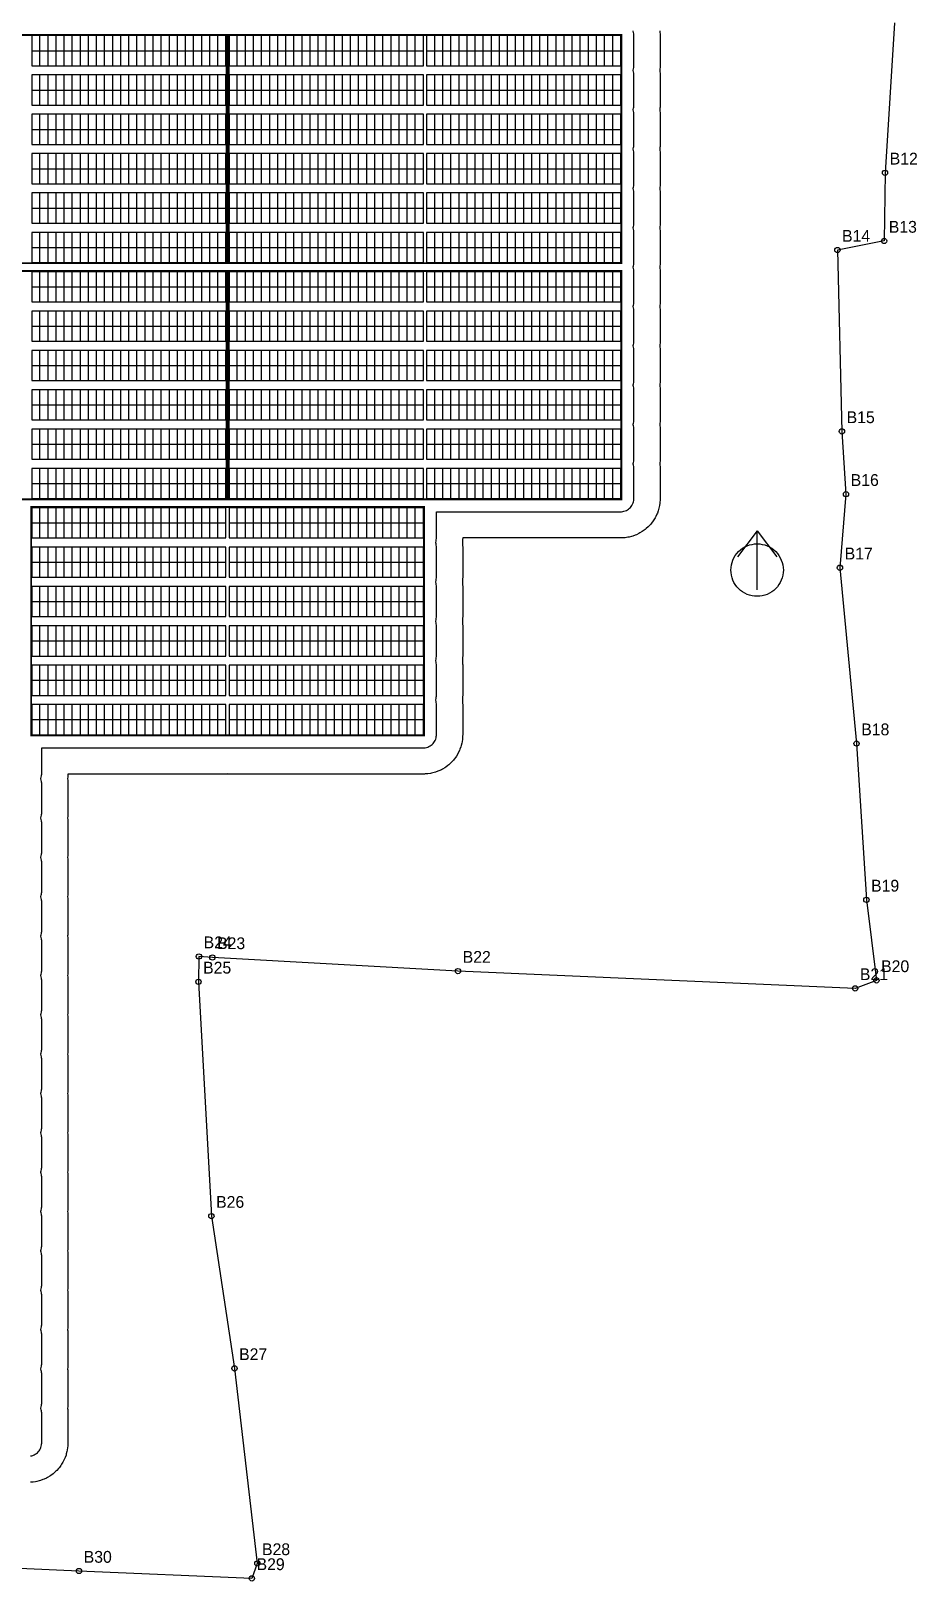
# Model space of a CAD drawing. Header units: metres. Extents: x 434302 to 507065, y 1937737 to 2381091.
# Drawn here: x 434831.3 to 434966.4, y 2380279.2 to 2380515.6 of the extents above; entities that cross this region are included whole.
import ezdxf
from ezdxf.enums import TextEntityAlignment as Align

# ---------------------------------------------------------------- set-up
doc = ezdxf.new("R2010")
doc.units = ezdxf.units.M
for name, color, linetype in [('BOUNDARY', 7, 'Continuous'), ('BOUNDARY_POINTS', 7, 'Continuous'), ('EXCLUSIONS', 1, 'Continuous'), ('GROUP_BOUNDARY', 1, 'Continuous'), ('LIGHTNING_ARRESTER', 3, 'Continuous'), ('MODULES', 5, 'Continuous'), ('PV_TABLES', 3, 'Continuous'), ('SERVICE_ROAD', 1, 'Continuous')]:
    doc.layers.add(name, color=color, linetype=linetype)

# ---------------------------------------------------------------- blocks, each defined once
blk = doc.blocks.new('PV_TABLE_2P28')
at = {"layer": 'MODULES'}
for p, q in [((1.23333, 0), (1.23333, 4.6)), ((2.46666, 0), (2.46666, 4.6)), ((3.69999, 0), (3.69999, 4.6)), ((4.93332, 0), (4.93332, 4.6)), ((6.16665, 0), (6.16665, 4.6)), ((7.39998, 0), (7.39998, 4.6)), ((8.63331, 0), (8.63331, 4.6)), ((9.86664, 0), (9.86664, 4.6)), ((11.09997, 0), (11.09997, 4.6)), ((12.3333, 0), (12.3333, 4.6)), ((13.56663, 0), (13.56663, 4.6)), ((14.79996, 0), (14.79996, 4.6)), ((16.03329, 0), (16.03329, 4.6)), ((17.26662, 0), (17.26662, 4.6)), ((18.49995, 0), (18.49995, 4.6)), ((19.73328, 0), (19.73328, 4.6)), ((20.96661, 0), (20.96661, 4.6)), ((22.19994, 0), (22.19994, 4.6)), ((23.43327, 0), (23.43327, 4.6)), ((24.6666, 0), (24.6666, 4.6)), ((25.89993, 0), (25.89993, 4.6)), ((27.13326, 0), (27.13326, 4.6)), ((28.36659, 0), (28.36659, 4.6)), ((0, 2.3), (29.59992, 2.3))]:
    blk.add_line(p, q, dxfattribs=at)
blk.add_lwpolyline([(0, 0), (29.59992, 0), (29.59992, 4.6), (0, 4.6)], close=True, dxfattribs=at)

msp = doc.modelspace()

# ---------------------------------------------------------------- linework, layer by layer
at = {"layer": 'BOUNDARY'}
msp.add_lwpolyline([(434962.98, 2380516.83), (434961.53, 2380493.96), (434961.39, 2380483.56), (434954.27, 2380482.18), (434954.96, 2380454.53), (434955.58, 2380444.95), (434954.66, 2380433.74), (434957.19, 2380406.93), (434958.69, 2380383.1), (434960.22, 2380370.82), (434956.98, 2380369.6), (434896.42, 2380372.23), (434858.97, 2380374.31), (434856.92, 2380374.46), (434856.84, 2380370.6), (434858.82, 2380334.88), (434862.34, 2380311.66), (434865.82, 2380281.92), (434864.99, 2380279.64), (434838.63, 2380280.76), (434777.4, 2380283.48)], dxfattribs=at)
at = {"layer": 'BOUNDARY_POINTS'}
for centre in [(434961.53, 2380493.96), (434961.39, 2380483.56), (434954.27, 2380482.18), (434954.96, 2380454.53), (434955.58, 2380444.95), (434954.66, 2380433.74), (434957.19, 2380406.93), (434958.69, 2380383.1), (434856.92, 2380374.46), (434858.97, 2380374.31), (434896.42, 2380372.23), (434856.84, 2380370.6), (434956.98, 2380369.6), (434960.22, 2380370.82), (434858.82, 2380334.88), (434862.34, 2380311.66), (434865.82, 2380281.92), (434838.63, 2380280.76), (434864.99, 2380279.64)]:
    msp.add_circle(centre, 0.4, dxfattribs=at)
at = {"layer": 'EXCLUSIONS'}
msp.add_lwpolyline([(434946.03, 2380433.38), (434946.01, 2380432.99), (434945.95, 2380432.6), (434945.86, 2380432.22), (434945.72, 2380431.85), (434945.56, 2380431.49), (434945.35, 2380431.16), (434945.12, 2380430.84), (434944.86, 2380430.55), (434944.57, 2380430.29), (434944.25, 2380430.05), (434943.91, 2380429.85), (434943.56, 2380429.68), (434943.19, 2380429.55), (434942.81, 2380429.46), (434942.42, 2380429.4), (434942.03, 2380429.38), (434941.64, 2380429.4), (434941.25, 2380429.46), (434940.87, 2380429.55), (434940.5, 2380429.68), (434940.14, 2380429.85), (434939.81, 2380430.05), (434939.49, 2380430.29), (434939.2, 2380430.55), (434938.94, 2380430.84), (434938.7, 2380431.16), (434938.5, 2380431.49), (434938.33, 2380431.85), (434938.2, 2380432.22), (434938.11, 2380432.6), (434938.05, 2380432.99), (434938.03, 2380433.38), (434938.05, 2380433.77), (434938.11, 2380434.16), (434938.2, 2380434.54), (434938.33, 2380434.91), (434938.5, 2380435.26), (434938.7, 2380435.6), (434938.94, 2380435.92), (434939.2, 2380436.21), (434939.49, 2380436.47), (434939.81, 2380436.7), (434940.14, 2380436.91), (434940.5, 2380437.07), (434940.87, 2380437.21), (434941.25, 2380437.3), (434941.64, 2380437.36), (434942.03, 2380437.38), (434942.42, 2380437.36), (434942.81, 2380437.3), (434943.19, 2380437.21), (434943.56, 2380437.07), (434943.91, 2380436.91), (434944.25, 2380436.7), (434944.57, 2380436.47), (434944.86, 2380436.21), (434945.12, 2380435.92), (434945.35, 2380435.6), (434945.56, 2380435.26), (434945.72, 2380434.91), (434945.86, 2380434.54), (434945.95, 2380434.16), (434946.01, 2380433.77), (434946.03, 2380433.38)], close=True, dxfattribs=at)
at = {"layer": 'GROUP_BOUNDARY', "color": 1, "lineweight": 211, "true_color": 0xff0000, "const_width": 0.3}
for points in [[(434861.14, 2380480.18), (434801.24, 2380480.18), (434801.24, 2380514.98), (434861.14, 2380514.98), (434861.14, 2380480.18)], [(434921.34, 2380444.18), (434861.44, 2380444.18), (434861.44, 2380478.98), (434921.34, 2380478.98), (434921.34, 2380444.18)]]:
    msp.add_lwpolyline(points, close=True, dxfattribs=at)
at = {"layer": 'GROUP_BOUNDARY', "color": 5, "lineweight": 211, "true_color": 0x0080ff, "const_width": 0.3}
for points in [[(434921.34, 2380480.18), (434861.44, 2380480.18), (434861.44, 2380514.98), (434921.34, 2380514.98), (434921.34, 2380480.18)], [(434861.14, 2380444.18), (434801.24, 2380444.18), (434801.24, 2380478.98), (434861.14, 2380478.98), (434861.14, 2380444.18)], [(434891.24, 2380408.18), (434831.34, 2380408.18), (434831.34, 2380442.98), (434891.24, 2380442.98), (434891.24, 2380408.18)]]:
    msp.add_lwpolyline(points, close=True, dxfattribs=at)
at = {"layer": 'LIGHTNING_ARRESTER', "lineweight": 30}
for p, q in [((434942.03, 2380439.38), (434939.03, 2380435.38)), ((434942.03, 2380430.38), (434942.03, 2380439.38)), ((434942.03, 2380439.38), (434945.03, 2380435.38))]:
    msp.add_line(p, q, dxfattribs=at)
at = {"layer": 'SERVICE_ROAD'}
for points in [[(434927.19, 2380515.58), (434927.2, 2380515.56), (434927.21, 2380515.37), (434927.23, 2380515.17), (434927.23, 2380515.15), (434927.23, 2380515.06), (434927.24, 2380514.96), (434927.24, 2380514.86), (434927.24, 2380510.3), (434927.24, 2380510.2), (434927.23, 2380510.1), (434927.23, 2380510), (434927.23, 2380509.99), (434927.21, 2380509.79), (434927.2, 2380509.59), (434927.19, 2380509.58), (434927.2, 2380509.56), (434927.21, 2380509.37), (434927.23, 2380509.17), (434927.23, 2380509.15), (434927.23, 2380509.06), (434927.24, 2380508.96), (434927.24, 2380508.86), (434927.24, 2380504.3), (434927.24, 2380504.2), (434927.23, 2380504.1), (434927.23, 2380504), (434927.23, 2380503.99), (434927.21, 2380503.79), (434927.2, 2380503.59), (434927.19, 2380503.58), (434927.2, 2380503.56), (434927.21, 2380503.37), (434927.23, 2380503.17), (434927.23, 2380503.15), (434927.23, 2380503.06), (434927.24, 2380502.96), (434927.24, 2380502.86), (434927.24, 2380498.3), (434927.24, 2380498.2), (434927.23, 2380498.1), (434927.23, 2380498), (434927.23, 2380497.99), (434927.21, 2380497.79), (434927.2, 2380497.59), (434927.19, 2380497.58), (434927.2, 2380497.56), (434927.21, 2380497.37), (434927.23, 2380497.17), (434927.23, 2380497.15), (434927.23, 2380497.06), (434927.24, 2380496.96), (434927.24, 2380496.86), (434927.24, 2380492.3), (434927.24, 2380492.2), (434927.23, 2380492.1), (434927.23, 2380492), (434927.23, 2380491.99), (434927.21, 2380491.79), (434927.2, 2380491.59), (434927.19, 2380491.58), (434927.2, 2380491.56), (434927.21, 2380491.37), (434927.23, 2380491.17), (434927.23, 2380491.15), (434927.23, 2380491.06), (434927.24, 2380490.96), (434927.24, 2380490.86), (434927.24, 2380486.3), (434927.24, 2380486.2), (434927.23, 2380486.1), (434927.23, 2380486), (434927.23, 2380485.99), (434927.21, 2380485.79), (434927.2, 2380485.59), (434927.19, 2380485.58), (434927.2, 2380485.56), (434927.21, 2380485.37), (434927.23, 2380485.17), (434927.23, 2380485.15), (434927.23, 2380485.06), (434927.24, 2380484.96), (434927.24, 2380484.86), (434927.24, 2380480.3), (434927.24, 2380480.2), (434927.23, 2380480.1), (434927.23, 2380480), (434927.23, 2380479.99), (434927.21, 2380479.79), (434927.2, 2380479.59), (434927.19, 2380479.58), (434927.2, 2380479.56), (434927.21, 2380479.37), (434927.23, 2380479.17), (434927.23, 2380479.15), (434927.23, 2380479.06), (434927.24, 2380478.96), (434927.24, 2380478.86), (434927.24, 2380474.3), (434927.24, 2380474.2), (434927.23, 2380474.1), (434927.23, 2380474), (434927.23, 2380473.99), (434927.21, 2380473.79), (434927.2, 2380473.59), (434927.19, 2380473.58), (434927.2, 2380473.56), (434927.21, 2380473.37), (434927.23, 2380473.17), (434927.23, 2380473.15), (434927.23, 2380473.06), (434927.24, 2380472.96), (434927.24, 2380472.86), (434927.24, 2380468.3), (434927.24, 2380468.2), (434927.23, 2380468.1), (434927.23, 2380468), (434927.23, 2380467.99), (434927.21, 2380467.79), (434927.2, 2380467.59), (434927.19, 2380467.58), (434927.2, 2380467.56), (434927.21, 2380467.37), (434927.23, 2380467.17), (434927.23, 2380467.15), (434927.23, 2380467.06), (434927.24, 2380466.96), (434927.24, 2380466.86), (434927.24, 2380462.3), (434927.24, 2380462.2), (434927.23, 2380462.1), (434927.23, 2380462), (434927.23, 2380461.99), (434927.21, 2380461.79), (434927.2, 2380461.59), (434927.19, 2380461.58), (434927.2, 2380461.56), (434927.21, 2380461.37), (434927.23, 2380461.17), (434927.23, 2380461.15), (434927.23, 2380461.06), (434927.24, 2380460.96), (434927.24, 2380460.86), (434927.24, 2380456.3), (434927.24, 2380456.2), (434927.23, 2380456.1), (434927.23, 2380456), (434927.23, 2380455.99), (434927.21, 2380455.79), (434927.2, 2380455.59), (434927.19, 2380455.58), (434927.2, 2380455.56), (434927.21, 2380455.37), (434927.23, 2380455.17), (434927.23, 2380455.15), (434927.23, 2380455.06), (434927.24, 2380454.96), (434927.24, 2380454.86), (434927.24, 2380450.3), (434927.24, 2380450.2), (434927.23, 2380450.1), (434927.23, 2380450), (434927.23, 2380449.99), (434927.21, 2380449.79), (434927.2, 2380449.59), (434927.19, 2380449.58), (434927.2, 2380449.56), (434927.21, 2380449.37), (434927.23, 2380449.17), (434927.23, 2380449.15), (434927.23, 2380449.06), (434927.24, 2380448.96), (434927.24, 2380448.86), (434927.24, 2380444.3), (434927.24, 2380444.2), (434927.23, 2380444.1), (434927.23, 2380444), (434927.23, 2380443.99), (434927.21, 2380443.79), (434927.2, 2380443.59), (434927.14, 2380443.21), (434927.1, 2380443.01), (434927, 2380442.63), (434926.95, 2380442.44), (434926.82, 2380442.08), (434926.74, 2380441.89), (434926.57, 2380441.54), (434926.48, 2380441.37), (434926.28, 2380441.03), (434926.17, 2380440.87), (434925.93, 2380440.55), (434925.81, 2380440.4), (434925.55, 2380440.11), (434925.41, 2380439.97), (434925.12, 2380439.71), (434924.97, 2380439.58), (434924.65, 2380439.35), (434924.49, 2380439.24), (434924.15, 2380439.04), (434923.98, 2380438.94), (434923.62, 2380438.78), (434923.44, 2380438.7), (434923.07, 2380438.57), (434922.88, 2380438.51), (434922.5, 2380438.42), (434922.31, 2380438.38), (434921.92, 2380438.32), (434921.73, 2380438.3), (434921.53, 2380438.29), (434921.51, 2380438.29), (434921.42, 2380438.28), (434921.32, 2380438.28), (434921.22, 2380438.28), (434897.14, 2380438.28), (434897.14, 2380438.2), (434897.13, 2380438.1), (434897.13, 2380438), (434897.13, 2380437.99), (434897.11, 2380437.79), (434897.1, 2380437.59), (434897.09, 2380437.58), (434897.1, 2380437.56), (434897.11, 2380437.37), (434897.13, 2380437.17), (434897.13, 2380437.15), (434897.13, 2380437.06), (434897.14, 2380436.96), (434897.14, 2380436.86), (434897.14, 2380432.3), (434897.14, 2380432.2), (434897.13, 2380432.1), (434897.13, 2380432), (434897.13, 2380431.99), (434897.11, 2380431.79), (434897.1, 2380431.59), (434897.09, 2380431.58), (434897.1, 2380431.56), (434897.11, 2380431.37), (434897.13, 2380431.17), (434897.13, 2380431.15), (434897.13, 2380431.06), (434897.14, 2380430.96), (434897.14, 2380430.86), (434897.14, 2380426.3), (434897.14, 2380426.2), (434897.13, 2380426.1), (434897.13, 2380426), (434897.13, 2380425.99), (434897.11, 2380425.79), (434897.1, 2380425.59), (434897.09, 2380425.58), (434897.1, 2380425.56), (434897.11, 2380425.37), (434897.13, 2380425.17), (434897.13, 2380425.15), (434897.13, 2380425.06), (434897.14, 2380424.96), (434897.14, 2380424.86), (434897.14, 2380420.3), (434897.14, 2380420.2), (434897.13, 2380420.1), (434897.13, 2380420), (434897.13, 2380419.99), (434897.11, 2380419.79), (434897.1, 2380419.59), (434897.09, 2380419.58), (434897.1, 2380419.56), (434897.11, 2380419.37), (434897.13, 2380419.17), (434897.13, 2380419.15), (434897.13, 2380419.06), (434897.14, 2380418.96), (434897.14, 2380418.86), (434897.14, 2380414.3), (434897.14, 2380414.2), (434897.13, 2380414.1), (434897.13, 2380414), (434897.13, 2380413.99), (434897.11, 2380413.79), (434897.1, 2380413.59), (434897.09, 2380413.58), (434897.1, 2380413.56), (434897.11, 2380413.37), (434897.13, 2380413.17), (434897.13, 2380413.15), (434897.13, 2380413.06), (434897.14, 2380412.96), (434897.14, 2380412.86), (434897.14, 2380408.3), (434897.14, 2380408.2), (434897.13, 2380408.1), (434897.13, 2380408), (434897.13, 2380407.99), (434897.11, 2380407.79), (434897.1, 2380407.59), (434897.04, 2380407.21), (434897, 2380407.01), (434896.9, 2380406.63), (434896.85, 2380406.44), (434896.72, 2380406.08), (434896.64, 2380405.89), (434896.47, 2380405.54), (434896.38, 2380405.37), (434896.18, 2380405.03), (434896.07, 2380404.87), (434895.83, 2380404.55), (434895.71, 2380404.4), (434895.45, 2380404.11), (434895.31, 2380403.97), (434895.02, 2380403.71), (434894.87, 2380403.58), (434894.55, 2380403.35), (434894.39, 2380403.24), (434894.05, 2380403.04), (434893.88, 2380402.94), (434893.52, 2380402.78), (434893.34, 2380402.7), (434892.97, 2380402.57), (434892.78, 2380402.51), (434892.4, 2380402.42), (434892.21, 2380402.38), (434891.82, 2380402.32), (434891.63, 2380402.3), (434891.43, 2380402.29), (434891.41, 2380402.29), (434891.32, 2380402.28), (434891.22, 2380402.28), (434891.12, 2380402.28), (434861.56, 2380402.28), (434861.46, 2380402.28), (434861.36, 2380402.28), (434861.29, 2380402.29), (434861.22, 2380402.28), (434861.12, 2380402.28), (434861.02, 2380402.28), (434836.94, 2380402.28), (434836.94, 2380402.2), (434836.93, 2380402.1), (434836.93, 2380402), (434836.93, 2380401.99), (434836.91, 2380401.79), (434836.9, 2380401.59), (434836.89, 2380401.58), (434836.9, 2380401.56), (434836.91, 2380401.37), (434836.93, 2380401.17), (434836.93, 2380401.15), (434836.93, 2380401.06), (434836.94, 2380400.96), (434836.94, 2380400.86), (434836.94, 2380396.3), (434836.94, 2380396.2), (434836.93, 2380396.1), (434836.93, 2380396), (434836.93, 2380395.99), (434836.91, 2380395.79), (434836.9, 2380395.59), (434836.89, 2380395.58), (434836.9, 2380395.56), (434836.91, 2380395.37), (434836.93, 2380395.17), (434836.93, 2380395.15), (434836.93, 2380395.06), (434836.94, 2380394.96), (434836.94, 2380394.86), (434836.94, 2380390.3), (434836.94, 2380390.2), (434836.93, 2380390.1), (434836.93, 2380390), (434836.93, 2380389.99), (434836.91, 2380389.79), (434836.9, 2380389.59), (434836.89, 2380389.58), (434836.9, 2380389.56), (434836.91, 2380389.37), (434836.93, 2380389.17), (434836.93, 2380389.15), (434836.93, 2380389.06), (434836.94, 2380388.96), (434836.94, 2380388.86), (434836.94, 2380384.3), (434836.94, 2380384.2), (434836.93, 2380384.1), (434836.93, 2380384), (434836.93, 2380383.99), (434836.91, 2380383.79), (434836.9, 2380383.59), (434836.89, 2380383.58), (434836.9, 2380383.56), (434836.91, 2380383.37), (434836.93, 2380383.17), (434836.93, 2380383.15), (434836.93, 2380383.06), (434836.94, 2380382.96), (434836.94, 2380382.86), (434836.94, 2380378.3), (434836.94, 2380378.2), (434836.93, 2380378.1), (434836.93, 2380378), (434836.93, 2380377.99), (434836.91, 2380377.79), (434836.9, 2380377.59), (434836.89, 2380377.58), (434836.9, 2380377.56), (434836.91, 2380377.37), (434836.93, 2380377.17), (434836.93, 2380377.15), (434836.93, 2380377.06), (434836.94, 2380376.96), (434836.94, 2380376.86), (434836.94, 2380372.3), (434836.94, 2380372.2), (434836.93, 2380372.1), (434836.93, 2380372), (434836.93, 2380371.99), (434836.91, 2380371.79), (434836.9, 2380371.59), (434836.89, 2380371.58), (434836.9, 2380371.56), (434836.91, 2380371.37), (434836.93, 2380371.17), (434836.93, 2380371.15), (434836.93, 2380371.06), (434836.94, 2380370.96), (434836.94, 2380370.86), (434836.94, 2380366.3), (434836.94, 2380366.2), (434836.93, 2380366.1), (434836.93, 2380366), (434836.93, 2380365.99), (434836.91, 2380365.79), (434836.9, 2380365.59), (434836.89, 2380365.58), (434836.9, 2380365.56), (434836.91, 2380365.37), (434836.93, 2380365.17), (434836.93, 2380365.15), (434836.93, 2380365.06), (434836.94, 2380364.96), (434836.94, 2380364.86), (434836.94, 2380360.3), (434836.94, 2380360.2), (434836.93, 2380360.1), (434836.93, 2380360), (434836.93, 2380359.99), (434836.91, 2380359.79), (434836.9, 2380359.59), (434836.89, 2380359.58), (434836.9, 2380359.56), (434836.91, 2380359.37), (434836.93, 2380359.17), (434836.93, 2380359.15), (434836.93, 2380359.06), (434836.94, 2380358.96), (434836.94, 2380358.86), (434836.94, 2380354.3), (434836.94, 2380354.2), (434836.93, 2380354.1), (434836.93, 2380354), (434836.93, 2380353.99), (434836.91, 2380353.79), (434836.9, 2380353.59), (434836.89, 2380353.58), (434836.9, 2380353.56), (434836.91, 2380353.37), (434836.93, 2380353.17), (434836.93, 2380353.15), (434836.93, 2380353.06), (434836.94, 2380352.96), (434836.94, 2380352.86), (434836.94, 2380348.3), (434836.94, 2380348.2), (434836.93, 2380348.1), (434836.93, 2380348), (434836.93, 2380347.99), (434836.91, 2380347.79), (434836.9, 2380347.59), (434836.89, 2380347.58), (434836.9, 2380347.56), (434836.91, 2380347.37), (434836.93, 2380347.17), (434836.93, 2380347.15), (434836.93, 2380347.06), (434836.94, 2380346.96), (434836.94, 2380346.86), (434836.94, 2380342.3), (434836.94, 2380342.2), (434836.93, 2380342.1), (434836.93, 2380342), (434836.93, 2380341.99), (434836.91, 2380341.79), (434836.9, 2380341.59), (434836.89, 2380341.58), (434836.9, 2380341.56), (434836.91, 2380341.37), (434836.93, 2380341.17), (434836.93, 2380341.15), (434836.93, 2380341.06), (434836.94, 2380340.96), (434836.94, 2380340.86), (434836.94, 2380336.3), (434836.94, 2380336.2), (434836.93, 2380336.1), (434836.93, 2380336), (434836.93, 2380335.99), (434836.91, 2380335.79), (434836.9, 2380335.59), (434836.89, 2380335.58), (434836.9, 2380335.56), (434836.91, 2380335.37), (434836.93, 2380335.17), (434836.93, 2380335.15), (434836.93, 2380335.06), (434836.94, 2380334.96), (434836.94, 2380334.86), (434836.94, 2380330.3), (434836.94, 2380330.2), (434836.93, 2380330.1), (434836.93, 2380330), (434836.93, 2380329.99), (434836.91, 2380329.79), (434836.9, 2380329.59), (434836.89, 2380329.58), (434836.9, 2380329.56), (434836.91, 2380329.37), (434836.93, 2380329.17), (434836.93, 2380329.15), (434836.93, 2380329.06), (434836.94, 2380328.96), (434836.94, 2380328.86), (434836.94, 2380324.3), (434836.94, 2380324.2), (434836.93, 2380324.1), (434836.93, 2380324), (434836.93, 2380323.99), (434836.91, 2380323.79), (434836.9, 2380323.59), (434836.89, 2380323.58), (434836.9, 2380323.56), (434836.91, 2380323.37), (434836.93, 2380323.17), (434836.93, 2380323.15), (434836.93, 2380323.06), (434836.94, 2380322.96), (434836.94, 2380322.86), (434836.94, 2380318.3), (434836.94, 2380318.2), (434836.93, 2380318.1), (434836.93, 2380318), (434836.93, 2380317.99), (434836.91, 2380317.79), (434836.9, 2380317.59), (434836.89, 2380317.58), (434836.9, 2380317.56), (434836.91, 2380317.37), (434836.93, 2380317.17), (434836.93, 2380317.15), (434836.93, 2380317.06), (434836.94, 2380316.96), (434836.94, 2380316.86), (434836.94, 2380312.3), (434836.94, 2380312.2), (434836.93, 2380312.1), (434836.93, 2380312), (434836.93, 2380311.99), (434836.91, 2380311.79), (434836.9, 2380311.59), (434836.89, 2380311.58), (434836.9, 2380311.56), (434836.91, 2380311.37), (434836.93, 2380311.17), (434836.93, 2380311.15), (434836.93, 2380311.06), (434836.94, 2380310.96), (434836.94, 2380310.86), (434836.94, 2380306.3), (434836.94, 2380306.2), (434836.93, 2380306.1), (434836.93, 2380306), (434836.93, 2380305.99), (434836.91, 2380305.79), (434836.9, 2380305.59), (434836.89, 2380305.58), (434836.9, 2380305.56), (434836.91, 2380305.37), (434836.93, 2380305.17), (434836.93, 2380305.15), (434836.93, 2380305.06), (434836.94, 2380304.96), (434836.94, 2380304.86), (434836.94, 2380300.3), (434836.94, 2380300.2), (434836.93, 2380300.1), (434836.93, 2380300), (434836.93, 2380299.99), (434836.91, 2380299.79), (434836.9, 2380299.59), (434836.84, 2380299.21), (434836.8, 2380299.01), (434836.7, 2380298.63), (434836.65, 2380298.44), (434836.52, 2380298.08), (434836.44, 2380297.89), (434836.27, 2380297.54), (434836.18, 2380297.37), (434835.98, 2380297.03), (434835.87, 2380296.87), (434835.64, 2380296.55), (434835.51, 2380296.4), (434835.25, 2380296.11), (434835.11, 2380295.97), (434834.82, 2380295.71), (434834.67, 2380295.58), (434834.35, 2380295.35), (434834.19, 2380295.24), (434833.85, 2380295.04), (434833.68, 2380294.94), (434833.32, 2380294.78), (434833.14, 2380294.7), (434832.77, 2380294.57), (434832.58, 2380294.51), (434832.2, 2380294.42), (434832.01, 2380294.38), (434831.62, 2380294.32), (434831.43, 2380294.3), (434831.23, 2380294.29)], [(434831.23, 2380298.3), (434831.42, 2380298.34), (434831.61, 2380298.4), (434831.79, 2380298.47), (434831.96, 2380298.56), (434832.13, 2380298.67), (434832.28, 2380298.8), (434832.42, 2380298.94), (434832.54, 2380299.09), (434832.65, 2380299.25), (434832.74, 2380299.42), (434832.82, 2380299.61), (434832.88, 2380299.79), (434832.92, 2380299.99), (434832.93, 2380300.18), (434832.94, 2380300.2), (434832.94, 2380300.3), (434832.94, 2380304.86), (434832.94, 2380304.96), (434832.93, 2380304.98), (434832.92, 2380305.17), (434832.88, 2380305.36), (434832.82, 2380305.55), (434832.81, 2380305.58), (434832.82, 2380305.61), (434832.88, 2380305.79), (434832.92, 2380305.99), (434832.93, 2380306.18), (434832.94, 2380306.2), (434832.94, 2380306.3), (434832.94, 2380310.86), (434832.94, 2380310.96), (434832.93, 2380310.98), (434832.92, 2380311.17), (434832.88, 2380311.36), (434832.82, 2380311.55), (434832.81, 2380311.58), (434832.82, 2380311.61), (434832.88, 2380311.79), (434832.92, 2380311.99), (434832.93, 2380312.18), (434832.94, 2380312.2), (434832.94, 2380312.3), (434832.94, 2380316.86), (434832.94, 2380316.96), (434832.93, 2380316.98), (434832.92, 2380317.17), (434832.88, 2380317.36), (434832.82, 2380317.55), (434832.81, 2380317.58), (434832.82, 2380317.61), (434832.88, 2380317.79), (434832.92, 2380317.99), (434832.93, 2380318.18), (434832.94, 2380318.2), (434832.94, 2380318.3), (434832.94, 2380322.86), (434832.94, 2380322.96), (434832.93, 2380322.98), (434832.92, 2380323.17), (434832.88, 2380323.36), (434832.82, 2380323.55), (434832.81, 2380323.58), (434832.82, 2380323.61), (434832.88, 2380323.79), (434832.92, 2380323.99), (434832.93, 2380324.18), (434832.94, 2380324.2), (434832.94, 2380324.3), (434832.94, 2380328.86), (434832.94, 2380328.96), (434832.93, 2380328.98), (434832.92, 2380329.17), (434832.88, 2380329.36), (434832.82, 2380329.55), (434832.81, 2380329.58), (434832.82, 2380329.61), (434832.88, 2380329.79), (434832.92, 2380329.99), (434832.93, 2380330.18), (434832.94, 2380330.2), (434832.94, 2380330.3), (434832.94, 2380334.86), (434832.94, 2380334.96), (434832.93, 2380334.98), (434832.92, 2380335.17), (434832.88, 2380335.36), (434832.82, 2380335.55), (434832.81, 2380335.58), (434832.82, 2380335.61), (434832.88, 2380335.79), (434832.92, 2380335.99), (434832.93, 2380336.18), (434832.94, 2380336.2), (434832.94, 2380336.3), (434832.94, 2380340.86), (434832.94, 2380340.96), (434832.93, 2380340.98), (434832.92, 2380341.17), (434832.88, 2380341.36), (434832.82, 2380341.55), (434832.81, 2380341.58), (434832.82, 2380341.61), (434832.88, 2380341.79), (434832.92, 2380341.99), (434832.93, 2380342.18), (434832.94, 2380342.2), (434832.94, 2380342.3), (434832.94, 2380346.86), (434832.94, 2380346.96), (434832.93, 2380346.98), (434832.92, 2380347.17), (434832.88, 2380347.36), (434832.82, 2380347.55), (434832.81, 2380347.58), (434832.82, 2380347.61), (434832.88, 2380347.79), (434832.92, 2380347.99), (434832.93, 2380348.18), (434832.94, 2380348.2), (434832.94, 2380348.3), (434832.94, 2380352.86), (434832.94, 2380352.96), (434832.93, 2380352.98), (434832.92, 2380353.17), (434832.88, 2380353.36), (434832.82, 2380353.55), (434832.81, 2380353.58), (434832.82, 2380353.61), (434832.88, 2380353.79), (434832.92, 2380353.99), (434832.93, 2380354.18), (434832.94, 2380354.2), (434832.94, 2380354.3), (434832.94, 2380358.86), (434832.94, 2380358.96), (434832.93, 2380358.98), (434832.92, 2380359.17), (434832.88, 2380359.36), (434832.82, 2380359.55), (434832.81, 2380359.58), (434832.82, 2380359.61), (434832.88, 2380359.79), (434832.92, 2380359.99), (434832.93, 2380360.18), (434832.94, 2380360.2), (434832.94, 2380360.3), (434832.94, 2380364.86), (434832.94, 2380364.96), (434832.93, 2380364.98), (434832.92, 2380365.17), (434832.88, 2380365.36), (434832.82, 2380365.55), (434832.81, 2380365.58), (434832.82, 2380365.61), (434832.88, 2380365.79), (434832.92, 2380365.99), (434832.93, 2380366.18), (434832.94, 2380366.2), (434832.94, 2380366.3), (434832.94, 2380370.86), (434832.94, 2380370.96), (434832.93, 2380370.98), (434832.92, 2380371.17), (434832.88, 2380371.36), (434832.82, 2380371.55), (434832.81, 2380371.58), (434832.82, 2380371.61), (434832.88, 2380371.79), (434832.92, 2380371.99), (434832.93, 2380372.18), (434832.94, 2380372.2), (434832.94, 2380372.3), (434832.94, 2380376.86), (434832.94, 2380376.96), (434832.93, 2380376.98), (434832.92, 2380377.17), (434832.88, 2380377.36), (434832.82, 2380377.55), (434832.81, 2380377.58), (434832.82, 2380377.61), (434832.88, 2380377.79), (434832.92, 2380377.99), (434832.93, 2380378.18), (434832.94, 2380378.2), (434832.94, 2380378.3), (434832.94, 2380382.86), (434832.94, 2380382.96), (434832.93, 2380382.98), (434832.92, 2380383.17), (434832.88, 2380383.36), (434832.82, 2380383.55), (434832.81, 2380383.58), (434832.82, 2380383.61), (434832.88, 2380383.79), (434832.92, 2380383.99), (434832.93, 2380384.18), (434832.94, 2380384.2), (434832.94, 2380384.3), (434832.94, 2380388.86), (434832.94, 2380388.96), (434832.93, 2380388.98), (434832.92, 2380389.17), (434832.88, 2380389.36), (434832.82, 2380389.55), (434832.81, 2380389.58), (434832.82, 2380389.61), (434832.88, 2380389.79), (434832.92, 2380389.99), (434832.93, 2380390.18), (434832.94, 2380390.2), (434832.94, 2380390.3), (434832.94, 2380394.86), (434832.94, 2380394.96), (434832.93, 2380394.98), (434832.92, 2380395.17), (434832.88, 2380395.36), (434832.82, 2380395.55), (434832.81, 2380395.58), (434832.82, 2380395.61), (434832.88, 2380395.79), (434832.92, 2380395.99), (434832.93, 2380396.18), (434832.94, 2380396.2), (434832.94, 2380396.3), (434832.94, 2380400.86), (434832.94, 2380400.96), (434832.93, 2380400.98), (434832.92, 2380401.17), (434832.88, 2380401.36), (434832.82, 2380401.55), (434832.81, 2380401.58), (434832.82, 2380401.61), (434832.88, 2380401.79), (434832.92, 2380401.99), (434832.93, 2380402.18), (434832.94, 2380402.2), (434832.94, 2380402.3), (434832.94, 2380406.28), (434861.02, 2380406.28), (434861.12, 2380406.28), (434861.14, 2380406.28), (434861.29, 2380406.3), (434861.44, 2380406.28), (434861.46, 2380406.28), (434861.56, 2380406.28), (434891.12, 2380406.28), (434891.22, 2380406.28), (434891.23, 2380406.28), (434891.43, 2380406.3), (434891.62, 2380406.34), (434891.81, 2380406.4), (434891.99, 2380406.47), (434892.16, 2380406.56), (434892.33, 2380406.67), (434892.48, 2380406.8), (434892.62, 2380406.94), (434892.74, 2380407.09), (434892.85, 2380407.25), (434892.94, 2380407.42), (434893.02, 2380407.61), (434893.08, 2380407.79), (434893.11, 2380407.99), (434893.13, 2380408.18), (434893.13, 2380408.2), (434893.14, 2380408.3), (434893.14, 2380412.86), (434893.13, 2380412.96), (434893.13, 2380412.98), (434893.11, 2380413.17), (434893.08, 2380413.36), (434893.02, 2380413.55), (434893.01, 2380413.58), (434893.02, 2380413.61), (434893.08, 2380413.79), (434893.11, 2380413.99), (434893.13, 2380414.18), (434893.13, 2380414.2), (434893.14, 2380414.3), (434893.14, 2380418.86), (434893.13, 2380418.96), (434893.13, 2380418.98), (434893.11, 2380419.17), (434893.08, 2380419.36), (434893.02, 2380419.55), (434893.01, 2380419.58), (434893.02, 2380419.61), (434893.08, 2380419.79), (434893.11, 2380419.99), (434893.13, 2380420.18), (434893.13, 2380420.2), (434893.14, 2380420.3), (434893.14, 2380424.86), (434893.13, 2380424.96), (434893.13, 2380424.98), (434893.11, 2380425.17), (434893.08, 2380425.36), (434893.02, 2380425.55), (434893.01, 2380425.58), (434893.02, 2380425.61), (434893.08, 2380425.79), (434893.11, 2380425.99), (434893.13, 2380426.18), (434893.13, 2380426.2), (434893.14, 2380426.3), (434893.14, 2380430.86), (434893.13, 2380430.96), (434893.13, 2380430.98), (434893.11, 2380431.17), (434893.08, 2380431.36), (434893.02, 2380431.55), (434893.01, 2380431.58), (434893.02, 2380431.61), (434893.08, 2380431.79), (434893.11, 2380431.99), (434893.13, 2380432.18), (434893.13, 2380432.2), (434893.14, 2380432.3), (434893.14, 2380436.86), (434893.13, 2380436.96), (434893.13, 2380436.98), (434893.11, 2380437.17), (434893.08, 2380437.36), (434893.02, 2380437.55), (434893.01, 2380437.58), (434893.02, 2380437.61), (434893.08, 2380437.79), (434893.11, 2380437.99), (434893.13, 2380438.18), (434893.13, 2380438.2), (434893.14, 2380438.3), (434893.14, 2380442.28), (434921.22, 2380442.28), (434921.32, 2380442.28), (434921.33, 2380442.28), (434921.53, 2380442.3), (434921.72, 2380442.34), (434921.91, 2380442.4), (434922.09, 2380442.47), (434922.26, 2380442.56), (434922.43, 2380442.67), (434922.58, 2380442.8), (434922.72, 2380442.94), (434922.84, 2380443.09), (434922.95, 2380443.25), (434923.04, 2380443.42), (434923.12, 2380443.61), (434923.18, 2380443.79), (434923.21, 2380443.99), (434923.23, 2380444.18), (434923.23, 2380444.2), (434923.24, 2380444.3), (434923.24, 2380448.86), (434923.23, 2380448.96), (434923.23, 2380448.98), (434923.21, 2380449.17), (434923.18, 2380449.36), (434923.12, 2380449.55), (434923.11, 2380449.58), (434923.12, 2380449.61), (434923.18, 2380449.79), (434923.21, 2380449.99), (434923.23, 2380450.18), (434923.23, 2380450.2), (434923.24, 2380450.3), (434923.24, 2380454.86), (434923.23, 2380454.96), (434923.23, 2380454.98), (434923.21, 2380455.17), (434923.18, 2380455.36), (434923.12, 2380455.55), (434923.11, 2380455.58), (434923.12, 2380455.61), (434923.18, 2380455.79), (434923.21, 2380455.99), (434923.23, 2380456.18), (434923.23, 2380456.2), (434923.24, 2380456.3), (434923.24, 2380460.86), (434923.23, 2380460.96), (434923.23, 2380460.98), (434923.21, 2380461.17), (434923.18, 2380461.36), (434923.12, 2380461.55), (434923.11, 2380461.58), (434923.12, 2380461.61), (434923.18, 2380461.79), (434923.21, 2380461.99), (434923.23, 2380462.18), (434923.23, 2380462.2), (434923.24, 2380462.3), (434923.24, 2380466.86), (434923.23, 2380466.96), (434923.23, 2380466.98), (434923.21, 2380467.17), (434923.18, 2380467.36), (434923.12, 2380467.55), (434923.11, 2380467.58), (434923.12, 2380467.61), (434923.18, 2380467.79), (434923.21, 2380467.99), (434923.23, 2380468.18), (434923.23, 2380468.2), (434923.24, 2380468.3), (434923.24, 2380472.86), (434923.23, 2380472.96), (434923.23, 2380472.98), (434923.21, 2380473.17), (434923.18, 2380473.36), (434923.12, 2380473.55), (434923.11, 2380473.58), (434923.12, 2380473.61), (434923.18, 2380473.79), (434923.21, 2380473.99), (434923.23, 2380474.18), (434923.23, 2380474.2), (434923.24, 2380474.3), (434923.24, 2380478.86), (434923.23, 2380478.96), (434923.23, 2380478.98), (434923.21, 2380479.17), (434923.18, 2380479.36), (434923.12, 2380479.55), (434923.11, 2380479.58), (434923.12, 2380479.61), (434923.18, 2380479.79), (434923.21, 2380479.99), (434923.23, 2380480.18), (434923.23, 2380480.2), (434923.24, 2380480.3), (434923.24, 2380484.86), (434923.23, 2380484.96), (434923.23, 2380484.98), (434923.21, 2380485.17), (434923.18, 2380485.36), (434923.12, 2380485.55), (434923.11, 2380485.58), (434923.12, 2380485.61), (434923.18, 2380485.79), (434923.21, 2380485.99), (434923.23, 2380486.18), (434923.23, 2380486.2), (434923.24, 2380486.3), (434923.24, 2380490.86), (434923.23, 2380490.96), (434923.23, 2380490.98), (434923.21, 2380491.17), (434923.18, 2380491.36), (434923.12, 2380491.55), (434923.11, 2380491.58), (434923.12, 2380491.61), (434923.18, 2380491.79), (434923.21, 2380491.99), (434923.23, 2380492.18), (434923.23, 2380492.2), (434923.24, 2380492.3), (434923.24, 2380496.86), (434923.23, 2380496.96), (434923.23, 2380496.98), (434923.21, 2380497.17), (434923.18, 2380497.36), (434923.12, 2380497.55), (434923.11, 2380497.58), (434923.12, 2380497.61), (434923.18, 2380497.79), (434923.21, 2380497.99), (434923.23, 2380498.18), (434923.23, 2380498.2), (434923.24, 2380498.3), (434923.24, 2380502.86), (434923.23, 2380502.96), (434923.23, 2380502.98), (434923.21, 2380503.17), (434923.18, 2380503.36), (434923.12, 2380503.55), (434923.11, 2380503.58), (434923.12, 2380503.61), (434923.18, 2380503.79), (434923.21, 2380503.99), (434923.23, 2380504.18), (434923.23, 2380504.2), (434923.24, 2380504.3), (434923.24, 2380508.86), (434923.23, 2380508.96), (434923.23, 2380508.98), (434923.21, 2380509.17), (434923.18, 2380509.36), (434923.12, 2380509.55), (434923.11, 2380509.58), (434923.12, 2380509.61), (434923.18, 2380509.79), (434923.21, 2380509.99), (434923.23, 2380510.18), (434923.23, 2380510.2), (434923.24, 2380510.3), (434923.24, 2380514.86), (434923.23, 2380514.96), (434923.23, 2380514.98), (434923.21, 2380515.17), (434923.18, 2380515.36), (434923.12, 2380515.55), (434923.11, 2380515.58)]]:
    msp.add_lwpolyline(points, dxfattribs=at)

# ---------------------------------------------------------------- block references
at = {"layer": 'PV_TABLES'}
for p in [(434831.44, 2380510.28), (434861.54, 2380510.28), (434891.64, 2380510.28), (434831.44, 2380504.28), (434861.54, 2380504.28), (434891.64, 2380504.28), (434831.44, 2380498.28), (434861.54, 2380498.28), (434891.64, 2380498.28), (434831.44, 2380492.28), (434861.54, 2380492.28), (434891.64, 2380492.28), (434831.44, 2380486.28), (434861.54, 2380486.28), (434891.64, 2380486.28), (434831.44, 2380480.28), (434861.54, 2380480.28), (434891.64, 2380480.28), (434831.44, 2380474.28), (434861.54, 2380474.28), (434891.64, 2380474.28), (434831.44, 2380468.28), (434861.54, 2380468.28), (434891.64, 2380468.28), (434831.44, 2380462.28), (434861.54, 2380462.28), (434891.64, 2380462.28), (434831.44, 2380456.28), (434861.54, 2380456.28), (434891.64, 2380456.28), (434831.44, 2380450.28), (434861.54, 2380450.28), (434891.64, 2380450.28), (434831.44, 2380444.28), (434861.54, 2380444.28), (434891.64, 2380444.28), (434831.44, 2380438.28), (434861.54, 2380438.28), (434831.44, 2380432.28), (434861.54, 2380432.28), (434831.44, 2380426.28), (434861.54, 2380426.28), (434831.44, 2380420.28), (434861.54, 2380420.28), (434831.44, 2380414.28), (434861.54, 2380414.28), (434831.44, 2380408.28), (434861.54, 2380408.28)]:
    msp.add_blockref('PV_TABLE_2P28', p, dxfattribs=at)

# ---------------------------------------------------------------- texts
at = {"layer": 'BOUNDARY_POINTS'}
for s, p in [('B12', (434962.25, 2380494.68)), ('B13', (434962.11, 2380484.28)), ('B14', (434954.98, 2380482.9)), ('B15', (434955.68, 2380455.25)), ('B16', (434956.3, 2380445.67)), ('B17', (434955.38, 2380434.46)), ('B18', (434957.91, 2380407.65)), ('B19', (434959.41, 2380383.82)), ('B24', (434857.64, 2380375.18)), ('B23', (434859.69, 2380375.04)), ('B22', (434897.14, 2380372.96)), ('B25', (434857.56, 2380371.32)), ('B21', (434957.7, 2380370.32)), ('B20', (434960.94, 2380371.54)), ('B26', (434859.54, 2380335.6)), ('B27', (434863.05, 2380312.38)), ('B28', (434866.54, 2380282.64)), ('B30', (434839.35, 2380281.48)), ('B29', (434865.71, 2380280.36))]:
    msp.add_text(s, height=1.8, dxfattribs=at).set_placement(p, align=Align.BOTTOM_LEFT)

doc.saveas('drawing.dxf')
